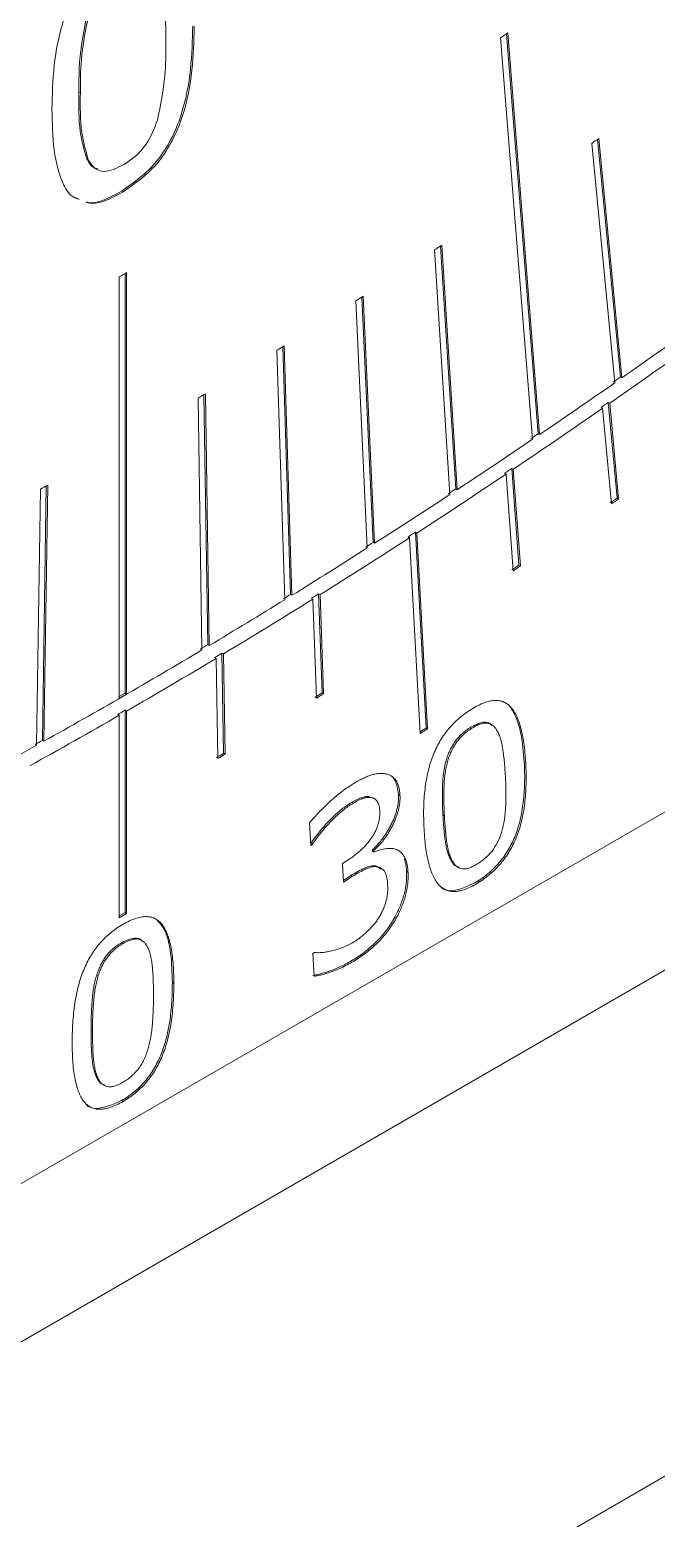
# Model space of a CAD drawing. Header units: inches. Extents: x 0.1 to 10.9, y 0 to 8.5.
# Drawn here: x 9.636 to 9.7574, y 6.7668 to 7.0551 of the extents above; entities that cross this region are included whole.
import ezdxf

# ---------------------------------------------------------------- set-up
doc = ezdxf.new("R2010")
doc.units = ezdxf.units.IN
doc.header["$MEASUREMENT"] = 0

msp = doc.modelspace()

# ---------------------------------------------------------------- linework, layer by layer
at = {"color": 7, "linetype": 'Continuous', "lineweight": 0}
for p, q in [((9.22979, 6.59808), (10.07832, 7.08792)), ((9.72836, 7.05428), (9.73449, 6.97683)), ((9.72861, 7.05445), (9.73477, 6.97667)), ((9.7272, 7.0535), (9.73337, 6.97571)), ((9.64553, 7.04305), (9.64581, 7.04288)), ((9.74486, 7.03303), (9.74932, 6.98668)), ((9.74602, 7.03384), (9.75044, 6.98782)), ((9.74627, 7.03402), (9.75072, 6.98766)), ((9.64706, 7.03009), (9.64734, 7.02992)), ((9.64531, 7.02236), (9.64437, 7.02272)), ((9.6538, 7.02383), (9.65408, 7.02366)), ((9.71442, 7.01241), (9.71739, 6.96505)), ((9.71557, 7.01317), (9.71852, 6.96614)), ((9.71583, 7.01334), (9.7188, 6.96598)), ((9.65335, 7.00721), (9.65335, 6.92559)), ((9.65448, 7.00786), (9.65448, 6.92657)), ((9.65476, 7.00802), (9.65476, 6.92641)), ((9.69917, 7.00254), (9.7014, 6.9547)), ((9.70031, 7.00327), (9.70253, 6.95577)), ((9.70058, 7.00344), (9.70281, 6.9556)), ((9.68531, 6.99385), (9.6868, 6.94554)), ((9.3978, 6.66437), (9.96348, 6.99093)), ((9.6839, 6.99298), (9.68539, 6.94467)), ((9.68504, 6.99368), (9.68652, 6.9457)), ((9.75044, 6.98782), (9.75072, 6.98766)), ((9.66862, 6.98371), (9.66937, 6.93495)), ((9.66976, 6.98439), (9.6705, 6.93596)), ((9.67004, 6.98455), (9.67078, 6.93579)), ((9.74807, 6.98289), (9.74835, 6.98272)), ((9.74807, 6.98289), (9.7498, 6.96439)), ((9.74835, 6.98272), (9.75008, 6.96422)), ((9.74667, 6.98191), (9.74695, 6.98175)), ((9.74695, 6.98175), (9.74867, 6.96325)), ((9.73449, 6.97683), (9.73477, 6.97667)), ((9.72799, 6.96916), (9.72827, 6.969)), ((9.72827, 6.969), (9.72965, 6.95027)), ((9.7294, 6.97011), (9.72968, 6.96995)), ((9.7294, 6.97011), (9.73078, 6.95137)), ((9.72968, 6.96995), (9.73106, 6.95121)), ((9.63807, 6.9661), (9.63732, 6.91648)), ((9.63919, 6.96672), (9.63845, 6.91743)), ((9.63948, 6.96688), (9.63874, 6.91727)), ((9.71852, 6.96614), (9.7188, 6.96598)), ((9.7498, 6.96439), (9.75008, 6.96422)), ((9.70929, 6.95684), (9.70957, 6.95668)), ((9.70957, 6.95668), (9.71164, 6.91875)), ((9.7107, 6.95775), (9.71098, 6.95759)), ((9.71277, 6.91983), (9.7107, 6.95775)), ((9.71305, 6.91967), (9.71098, 6.95759)), ((9.70253, 6.95577), (9.70281, 6.9556)), ((9.73078, 6.95137), (9.73106, 6.95121)), ((9.68652, 6.9457), (9.6868, 6.94554)), ((9.69056, 6.94494), (9.69084, 6.94478)), ((9.69084, 6.94478), (9.69153, 6.9256)), ((9.69197, 6.94582), (9.69225, 6.94566)), ((9.69197, 6.94582), (9.69266, 6.92664)), ((9.69225, 6.94566), (9.69294, 6.92648)), ((9.6705, 6.93596), (9.67078, 6.93579)), ((9.67181, 6.93348), (9.6721, 6.93331)), ((9.6721, 6.93331), (9.67244, 6.91392)), ((9.67323, 6.93433), (9.67351, 6.93416)), ((9.67323, 6.93433), (9.67357, 6.91493)), ((9.67351, 6.93416), (9.67386, 6.91477)), ((9.65335, 6.92592), (9.65448, 6.92657)), ((9.65335, 6.92559), (9.65476, 6.92641)), ((9.65448, 6.92657), (9.65476, 6.92641)), ((9.69266, 6.92664), (9.69294, 6.92648)), ((9.65306, 6.92245), (9.65335, 6.92229)), ((9.65335, 6.92229), (9.65335, 6.88309)), ((9.65448, 6.92327), (9.65476, 6.9231)), ((9.65448, 6.88407), (9.65448, 6.92327)), ((9.65476, 6.88391), (9.65476, 6.9231)), ((9.71162, 6.91909), (9.71277, 6.91983)), ((9.71164, 6.91875), (9.71305, 6.91967)), ((9.71277, 6.91983), (9.71305, 6.91967)), ((9.72124, 6.91986), (9.72152, 6.9197)), ((9.63845, 6.91743), (9.63874, 6.91727)), ((9.67357, 6.91493), (9.67386, 6.91477)), ((9.71663, 6.91341), (9.71692, 6.91325)), ((9.73179, 6.91324), (9.73208, 6.91307)), ((9.69782, 6.90509), (9.6981, 6.90492)), ((9.70238, 6.90622), (9.70169, 6.90655)), ((9.70169, 6.90655), (9.70197, 6.90639)), ((9.70276, 6.90615), (9.70241, 6.90635)), ((9.70744, 6.907), (9.70772, 6.90684)), ((9.69046, 6.89707), (9.69022, 6.90149)), ((9.71605, 6.90299), (9.71633, 6.90283)), ((9.69045, 6.89731), (9.69065, 6.89719)), ((9.69065, 6.89719), (9.69046, 6.89707)), ((9.70238, 6.89624), (9.7024, 6.89594)), ((9.70238, 6.89624), (9.70266, 6.89608)), ((9.7024, 6.89594), (9.70268, 6.89578)), ((9.70266, 6.89608), (9.70268, 6.89578)), ((9.3978, 6.56638), (9.96348, 6.89295)), ((9.69659, 6.89357), (9.69789, 6.89441)), ((9.69678, 6.88996), (9.69659, 6.89357)), ((9.70405, 6.89247), (9.70297, 6.89312)), ((9.70297, 6.89312), (9.70325, 6.89296)), ((9.71766, 6.89411), (9.71795, 6.89395)), ((9.69821, 6.89123), (9.69676, 6.8903)), ((9.69849, 6.89107), (9.69678, 6.88996)), ((9.69821, 6.89123), (9.69849, 6.89107)), ((9.709, 6.89202), (9.70929, 6.89186)), ((9.72286, 6.8902), (9.72314, 6.89004)), ((9.65335, 6.88342), (9.65448, 6.88407)), ((9.65335, 6.88309), (9.65476, 6.88391)), ((9.65448, 6.88407), (9.65476, 6.88391)), ((9.70671, 6.88316), (9.707, 6.883)), ((9.65378, 6.87825), (9.65407, 6.87809)), ((9.69086, 6.87616), (9.69115, 6.87635)), ((9.6911, 6.87174), (9.69086, 6.87616)), ((9.6993, 6.87534), (9.69958, 6.87518)), ((9.64899, 6.87203), (9.64928, 6.87187)), ((9.66363, 6.87052), (9.66391, 6.87036)), ((9.64788, 6.86139), (9.64816, 6.86122)), ((9.64897, 6.85213), (9.64926, 6.85197)), ((9.65378, 6.84766), (9.65407, 6.8475))]:
    msp.add_line(p, q, dxfattribs=at)
for centre, radius, start, end in [((9.00938, 8.11326), 1.27999, 304.11159, 304.18779), ((8.97019, 8.14333), 1.35384, 304.90409, 304.9767), ((9.0054, 8.09142), 1.29111, 303.30891, 303.38385), ((9.08924, 7.986), 1.12971, 299.9559, 300.03872), ((9.02239, 8.0652), 1.25987, 302.4919, 302.56808), ((8.92746, 8.16444), 1.43617, 304.97624, 305.68608), ((9.03892, 8.03887), 1.22877, 301.66128, 301.73874), ((8.92682, 8.16275), 1.43784, 304.8458, 305.68669), ((8.94632, 8.13745), 1.40324, 304.18613, 304.90704), ((8.93663, 8.15114), 1.41972, 304.90577, 304.97501), ((9.05497, 8.01245), 1.19786, 300.81657, 300.89535), ((8.93757, 8.14713), 1.41859, 304.77486, 304.84407), ((8.94882, 8.13111), 1.3993, 303.9204, 304.77665), ((8.9553, 8.12403), 1.3868, 304.11452, 304.18485), ((8.96478, 8.11022), 1.37034, 303.38344, 304.11584), ((8.97026, 8.09917), 1.36083, 302.97766, 303.84997), ((8.9593, 8.11534), 1.38007, 303.8481, 303.91859), ((9.08552, 7.95954), 1.13676, 299.08275, 299.16434), ((8.98282, 8.08281), 1.33753, 302.56769, 303.31201), ((8.97356, 8.0967), 1.35393, 303.31065, 303.38211), ((8.92437, 8.1501), 1.44473, 304.77548, 304.84344), ((8.92466, 8.14993), 1.44473, 304.77548, 304.84344), ((8.99111, 8.067), 1.3225, 302.0168, 302.90589), ((8.98045, 8.08327), 1.34166, 302.90394, 302.97576), ((9.0004, 8.05525), 1.30484, 301.73838, 302.49508), ((8.99137, 8.06921), 1.32118, 302.49366, 302.56631), ((8.9465, 8.11772), 1.4055, 303.84874, 303.91795), ((8.94679, 8.11755), 1.4055, 303.84874, 303.91795), ((9.0113, 8.03466), 1.28437, 301.03704, 301.94364), ((9.0087, 8.04159), 1.28857, 301.66308, 301.73695), ((9.00098, 8.05101), 1.30342, 301.9416, 302.01482), ((9.01749, 8.02759), 1.27232, 300.89501, 301.66455), ((9.0422, 7.98598), 1.22393, 299.16939, 300.82523), ((9.03079, 8.00222), 1.24653, 300.03756, 300.96242), ((9.02553, 8.01389), 1.25615, 300.8184, 300.89352), ((9.02082, 8.01861), 1.26543, 300.96029, 301.03498), ((8.98895, 8.0522), 1.32744, 301.94226, 302.01416), ((8.98923, 8.05204), 1.32744, 301.94226, 302.01416), ((9.04953, 7.96975), 1.20903, 299.01754, 299.96143), ((9.03995, 7.98615), 1.22775, 299.95921, 300.03541), ((9.06552, 7.94438), 1.17624, 298.27538, 299.08628), ((9.05757, 7.9584), 1.19208, 299.08465, 299.16244), ((9.00916, 8.01921), 1.28875, 300.96097, 301.0343), ((9.00944, 8.01904), 1.28875, 300.96097, 301.0343)]:
    msp.add_arc(centre, radius, start, end, dxfattribs=at)
for points, knots in [([(9.6403, 7.0397), (9.64037, 7.04247), (9.6405, 7.04801), (9.6419, 7.05558), (9.64437, 7.06173), (9.64714, 7.06601), (9.65052, 7.06944), (9.65289, 7.07095), (9.65408, 7.0717)], [0, 0, 0, 0, 0.250435, 0.500237, 0.625233, 0.750039, 0.874898, 1, 1, 1, 1]), ([(9.66235, 7.05249), (9.66237, 7.05517), (9.6624, 7.05995), (9.66125, 7.06384), (9.66074, 7.06555)], [0, 0, 0, 0, 0.560899, 1, 1, 1, 1]), ([(9.64709, 7.05795), (9.64653, 7.05505), (9.64552, 7.04987), (9.64553, 7.04514), (9.64553, 7.04305)], [0, 0, 0, 0, 0.558838, 1, 1, 1, 1]), ([(9.64738, 7.05779), (9.64681, 7.05489), (9.64581, 7.04971), (9.64581, 7.04497), (9.64581, 7.04288)], [0, 0, 0, 0, 0.558838, 1, 1, 1, 1]), ([(9.66758, 7.05583), (9.66751, 7.05306), (9.66738, 7.04752), (9.666, 7.03994), (9.66351, 7.03381), (9.65982, 7.02803), (9.6562, 7.0255), (9.6538, 7.02383)], [0, 0, 0, 0, 0.250986, 0.501338, 0.626584, 0.751623, 1, 1, 1, 1]), ([(9.66786, 7.05567), (9.6678, 7.0529), (9.66766, 7.04736), (9.66629, 7.03978), (9.6638, 7.03365), (9.66011, 7.02786), (9.65649, 7.02534), (9.65408, 7.02366)], [0, 0, 0, 0, 0.250986, 0.501338, 0.626584, 0.751623, 1, 1, 1, 1]), ([(9.66076, 7.03757), (9.66134, 7.04047), (9.66238, 7.04567), (9.66236, 7.0504), (9.66235, 7.05249)], [0, 0, 0, 0, 0.55897, 1, 1, 1, 1]), ([(9.64553, 7.04305), (9.64549, 7.04039), (9.64543, 7.03564), (9.64656, 7.03178), (9.64706, 7.03009)], [0, 0, 0, 0, 0.560855, 1, 1, 1, 1]), ([(9.64581, 7.04288), (9.64578, 7.04022), (9.64571, 7.03548), (9.64685, 7.03162), (9.64734, 7.02992)], [0, 0, 0, 0, 0.560855, 1, 1, 1, 1]), ([(9.64559, 7.0222), (9.64522, 7.02231), (9.6439, 7.02271), (9.64197, 7.02582), (9.64048, 7.03159), (9.64036, 7.03699), (9.6403, 7.0397)], [0, 0, 0, 0, 0.073319, 0.258584, 0.628832, 1, 1, 1, 1]), ([(9.65408, 7.02887), (9.65487, 7.02938), (9.65643, 7.03038), (9.6591, 7.03328), (9.66013, 7.03595), (9.66076, 7.03757)], [0, 0, 0, 0, 0.2813209, 0.5619074, 1, 1, 1, 1]), ([(9.64706, 7.03009), (9.6474, 7.02942), (9.64791, 7.02844), (9.64888, 7.0282), (9.6492, 7.02812)], [0, 0, 0, 0, 0.67161, 1, 1, 1, 1]), ([(9.64734, 7.02992), (9.64771, 7.02931), (9.64843, 7.02808), (9.65073, 7.02725), (9.65281, 7.02826), (9.65408, 7.02887)], [0, 0, 0, 0, 0.280875, 0.560952, 1, 1, 1, 1]), ([(9.65408, 7.02366), (9.65158, 7.02232), (9.64892, 7.02089), (9.64702, 7.02165), (9.64691, 7.0217)], [0, 0, 0, 0, 0.943164, 1, 1, 1, 1]), ([(9.6538, 7.02383), (9.65128, 7.02244), (9.64875, 7.02105), (9.64694, 7.02174), (9.64693, 7.02175)], [0, 0, 0, 0, 0.995581, 1, 1, 1, 1]), ([(9.72132, 6.92331), (9.72174, 6.92356), (9.72254, 6.92406), (9.72371, 6.92462), (9.7248, 6.92499), (9.72582, 6.92518), (9.72675, 6.92517), (9.7276, 6.92499), (9.72837, 6.9246), (9.72906, 6.92404), (9.72968, 6.92329), (9.73023, 6.92236), (9.73071, 6.92126), (9.73112, 6.91997), (9.73146, 6.91851), (9.73174, 6.91686), (9.73195, 6.91504), (9.73203, 6.91374), (9.73208, 6.91307)], [0, 0, 0, 0, 0.061147, 0.118646, 0.17293, 0.225273, 0.276265, 0.326761, 0.377821, 0.430821, 0.486356, 0.54548, 0.608743, 0.676597, 0.749408, 0.827472, 0.910755, 1, 1, 1, 1]), ([(9.72739, 6.92495), (9.72761, 6.9249), (9.72852, 6.9247), (9.73001, 6.9227), (9.73136, 6.91884), (9.73165, 6.9151), (9.73179, 6.91324)], [0, 0, 0, 0, 0.058808, 0.247001, 0.623025, 1, 1, 1, 1]), ([(9.71239, 6.90027), (9.71236, 6.90096), (9.7123, 6.9023), (9.7123, 6.90429), (9.71239, 6.9062), (9.71256, 6.90802), (9.71281, 6.90974), (9.71314, 6.91137), (9.71356, 6.91292), (9.71406, 6.91438), (9.71465, 6.91576), (9.71533, 6.91707), (9.71611, 6.91831), (9.71698, 6.91947), (9.71794, 6.92055), (9.71898, 6.92156), (9.72012, 6.9225), (9.72092, 6.92303), (9.72132, 6.92331)], [0, 0, 0, 0, 0.090497, 0.175142, 0.254138, 0.327461, 0.395648, 0.458847, 0.517806, 0.57299, 0.625354, 0.676207, 0.726646, 0.777258, 0.828762, 0.882731, 0.939757, 1, 1, 1, 1]), ([(9.72124, 6.91986), (9.72095, 6.91967), (9.72041, 6.9193), (9.71964, 6.91863), (9.71894, 6.91792), (9.71833, 6.91714), (9.7178, 6.9163), (9.71733, 6.91539), (9.71693, 6.91442), (9.71673, 6.91375), (9.71663, 6.91341)], [0, 0, 0, 0, 0.141817, 0.271801, 0.394567, 0.510652, 0.625707, 0.743479, 0.868008, 1, 1, 1, 1]), ([(9.72152, 6.9197), (9.72124, 6.91951), (9.72069, 6.91914), (9.71992, 6.91847), (9.71922, 6.91776), (9.71861, 6.91697), (9.71808, 6.91613), (9.71762, 6.91523), (9.71721, 6.91426), (9.71702, 6.91359), (9.71692, 6.91325)], [0, 0, 0, 0, 0.141817, 0.271801, 0.394567, 0.510652, 0.625707, 0.743479, 0.868008, 1, 1, 1, 1]), ([(9.72553, 6.92029), (9.72543, 6.92041), (9.72501, 6.9209), (9.72357, 6.92113), (9.72212, 6.92034), (9.72124, 6.91986)], [0, 0, 0, 0, 0.118139, 0.461734, 1, 1, 1, 1]), ([(9.72645, 6.91947), (9.72633, 6.91965), (9.72608, 6.92002), (9.72561, 6.92042), (9.7251, 6.92068), (9.72451, 6.92079), (9.72387, 6.92077), (9.72315, 6.92057), (9.72236, 6.92021), (9.72181, 6.91987), (9.72152, 6.9197)], [0, 0, 0, 0, 0.13077, 0.253065, 0.370746, 0.4853, 0.601536, 0.723488, 0.856092, 1, 1, 1, 1]), ([(9.72814, 6.91052), (9.72811, 6.91104), (9.72805, 6.91205), (9.72792, 6.91349), (9.72777, 6.9148), (9.7276, 6.91598), (9.7274, 6.91705), (9.72714, 6.91798), (9.72684, 6.91879), (9.72658, 6.91925), (9.72645, 6.91947)], [0, 0, 0, 0, 0.159773, 0.308367, 0.446576, 0.573821, 0.691739, 0.801719, 0.904568, 1, 1, 1, 1]), ([(9.71663, 6.91341), (9.71654, 6.91306), (9.71636, 6.91233), (9.71618, 6.91119), (9.71603, 6.90997), (9.71597, 6.90868), (9.71593, 6.90732), (9.71594, 6.90591), (9.71597, 6.90446), (9.71602, 6.90348), (9.71605, 6.90299)], [0, 0, 0, 0, 0.092796, 0.195446, 0.308982, 0.433154, 0.565953, 0.704416, 0.849278, 1, 1, 1, 1]), ([(9.71692, 6.91325), (9.71683, 6.9129), (9.71664, 6.91216), (9.71646, 6.91103), (9.71632, 6.90981), (9.71625, 6.90851), (9.71622, 6.90715), (9.71623, 6.90575), (9.71626, 6.90429), (9.7163, 6.90332), (9.71633, 6.90283)], [0, 0, 0, 0, 0.092796, 0.195446, 0.308982, 0.433154, 0.565953, 0.704416, 0.849278, 1, 1, 1, 1]), ([(9.73179, 6.91324), (9.73183, 6.91254), (9.73189, 6.91119), (9.73188, 6.90918), (9.73179, 6.90726), (9.73163, 6.90544), (9.73137, 6.90371), (9.73103, 6.90207), (9.73062, 6.90053), (9.73011, 6.89907), (9.72952, 6.8977), (9.72883, 6.8964), (9.72806, 6.89518), (9.72719, 6.89403), (9.72624, 6.89295), (9.72519, 6.89195), (9.72406, 6.89101), (9.72327, 6.89048), (9.72286, 6.8902)], [0, 0, 0, 0, 0.091308, 0.176767, 0.256026, 0.329854, 0.398082, 0.461344, 0.520294, 0.575102, 0.62723, 0.677843, 0.727707, 0.777932, 0.829676, 0.883289, 0.940039, 1, 1, 1, 1]), ([(9.73208, 6.91307), (9.73211, 6.91238), (9.73217, 6.91103), (9.73216, 6.90901), (9.73207, 6.9071), (9.73191, 6.90528), (9.73165, 6.90355), (9.73131, 6.90191), (9.7309, 6.90037), (9.73039, 6.89891), (9.7298, 6.89753), (9.72911, 6.89624), (9.72834, 6.89501), (9.72748, 6.89386), (9.72652, 6.89279), (9.72547, 6.89178), (9.72434, 6.89085), (9.72355, 6.89031), (9.72314, 6.89004)], [0, 0, 0, 0, 0.091308, 0.176767, 0.256026, 0.329854, 0.398082, 0.461344, 0.520294, 0.575102, 0.62723, 0.677843, 0.727707, 0.777932, 0.829676, 0.883289, 0.940039, 1, 1, 1, 1]), ([(9.69805, 6.90863), (9.69839, 6.90884), (9.69903, 6.90924), (9.69998, 6.90978), (9.70087, 6.9102), (9.7017, 6.91056), (9.70249, 6.91081), (9.70324, 6.91097), (9.70396, 6.91105), (9.70441, 6.91102), (9.70463, 6.911)], [0, 0, 0, 0, 0.147475, 0.286643, 0.417183, 0.54027, 0.658341, 0.773972, 0.887288, 1, 1, 1, 1]), ([(9.70463, 6.911), (9.70486, 6.91097), (9.70531, 6.9109), (9.7059, 6.91066), (9.70641, 6.9103), (9.70685, 6.90985), (9.7072, 6.90927), (9.70747, 6.90858), (9.70765, 6.90776), (9.7077, 6.90715), (9.70772, 6.90684)], [0, 0, 0, 0, 0.128514, 0.252422, 0.372903, 0.491821, 0.611389, 0.734874, 0.863711, 1, 1, 1, 1]), ([(9.70518, 6.9109), (9.70537, 6.91085), (9.70604, 6.91068), (9.70705, 6.90956), (9.70729, 6.90797), (9.70744, 6.907)], [0, 0, 0, 0, 0.134097, 0.471566, 1, 1, 1, 1]), ([(9.72753, 6.90009), (9.72762, 6.90046), (9.7278, 6.90121), (9.728, 6.90236), (9.72813, 6.90354), (9.72822, 6.90478), (9.72825, 6.90608), (9.72825, 6.90747), (9.72822, 6.90897), (9.72817, 6.90999), (9.72814, 6.91052)], [0, 0, 0, 0, 0.098245, 0.202404, 0.311443, 0.427425, 0.552621, 0.689805, 0.839105, 1, 1, 1, 1]), ([(9.69022, 6.90149), (9.69046, 6.90177), (9.69096, 6.90237), (9.69178, 6.90327), (9.69272, 6.90421), (9.69374, 6.90521), (9.69482, 6.90618), (9.69591, 6.90709), (9.69698, 6.90791), (9.6977, 6.90839), (9.69805, 6.90863)], [0, 0, 0, 0, 0.097512, 0.207295, 0.328899, 0.463339, 0.602873, 0.738254, 0.870651, 1, 1, 1, 1]), ([(9.69782, 6.90509), (9.69752, 6.90488), (9.6969, 6.90446), (9.69597, 6.90371), (9.69501, 6.90285), (9.69404, 6.90189), (9.69308, 6.90086), (9.69214, 6.89974), (9.69123, 6.89858), (9.69066, 6.89776), (9.69037, 6.89735)], [0, 0, 0, 0, 0.112062, 0.228367, 0.350372, 0.47745, 0.607803, 0.737668, 0.868282, 1, 1, 1, 1]), ([(9.6981, 6.90492), (9.6978, 6.90472), (9.69718, 6.9043), (9.69625, 6.90354), (9.69529, 6.90269), (9.69433, 6.90173), (9.69336, 6.9007), (9.69242, 6.89958), (9.69151, 6.89842), (9.69094, 6.8976), (9.69065, 6.89719)], [0, 0, 0, 0, 0.112062, 0.228367, 0.350372, 0.47745, 0.607803, 0.737668, 0.868282, 1, 1, 1, 1]), ([(9.70169, 6.90655), (9.70155, 6.90655), (9.70127, 6.90655), (9.70083, 6.9065), (9.70038, 6.90639), (9.69975, 6.90616), (9.69889, 6.90576), (9.69819, 6.90532), (9.69782, 6.90509)], [0, 0, 0, 0, 0.118724, 0.236614, 0.35488, 0.472224, 0.721843, 1, 1, 1, 1]), ([(9.70197, 6.90639), (9.70183, 6.90639), (9.70155, 6.90639), (9.70111, 6.90634), (9.70066, 6.90623), (9.70003, 6.906), (9.69917, 6.90559), (9.69847, 6.90515), (9.6981, 6.90492)], [0, 0, 0, 0, 0.118724, 0.236614, 0.35488, 0.472224, 0.721843, 1, 1, 1, 1]), ([(9.7038, 6.90391), (9.70379, 6.9041), (9.70376, 6.90447), (9.70365, 6.90495), (9.70348, 6.90537), (9.70327, 6.90572), (9.703, 6.90598), (9.70271, 6.9062), (9.70236, 6.90633), (9.7021, 6.90637), (9.70197, 6.90639)], [0, 0, 0, 0, 0.137566, 0.268782, 0.393829, 0.516165, 0.636698, 0.755874, 0.87747, 1, 1, 1, 1]), ([(9.70744, 6.907), (9.70745, 6.90678), (9.70747, 6.90634), (9.70741, 6.90564), (9.70733, 6.90494), (9.70718, 6.90422), (9.70698, 6.90349), (9.70673, 6.90275), (9.70643, 6.902), (9.70608, 6.90125), (9.7057, 6.90051), (9.70528, 6.8998), (9.70485, 6.89912), (9.7044, 6.89847), (9.70393, 6.89786), (9.70343, 6.89728), (9.70292, 6.89675), (9.70256, 6.89641), (9.70238, 6.89624)], [0, 0, 0, 0, 0.0648439, 0.1280311, 0.1905756, 0.2519976, 0.3141341, 0.3759568, 0.4396276, 0.504831, 0.569911, 0.6330538, 0.6954816, 0.7567725, 0.8171967, 0.8776488, 0.9382985, 1, 1, 1, 1]), ([(9.70772, 6.90684), (9.70773, 6.90662), (9.70775, 6.90617), (9.7077, 6.90548), (9.70761, 6.90477), (9.70746, 6.90405), (9.70726, 6.90333), (9.70701, 6.90259), (9.70671, 6.90184), (9.70636, 6.90109), (9.70598, 6.90035), (9.70556, 6.89963), (9.70514, 6.89895), (9.70468, 6.89831), (9.70421, 6.8977), (9.70372, 6.89712), (9.7032, 6.89658), (9.70284, 6.89625), (9.70266, 6.89608)], [0, 0, 0, 0, 0.0648439, 0.1280311, 0.1905756, 0.2519976, 0.3141341, 0.3759568, 0.4396276, 0.504831, 0.569911, 0.6330538, 0.6954816, 0.7567725, 0.8171967, 0.8776488, 0.9382985, 1, 1, 1, 1]), ([(9.69789, 6.89441), (9.69812, 6.89456), (9.69857, 6.89486), (9.69922, 6.89536), (9.69984, 6.89587), (9.70041, 6.8964), (9.70095, 6.89695), (9.70145, 6.89753), (9.70192, 6.89811), (9.70234, 6.89873), (9.70272, 6.89935), (9.70304, 6.89999), (9.70331, 6.90064), (9.70352, 6.90129), (9.70368, 6.90194), (9.70378, 6.9026), (9.70383, 6.90326), (9.70381, 6.90369), (9.7038, 6.90391)], [0, 0, 0, 0, 0.077053, 0.150915, 0.220555, 0.28767, 0.351865, 0.413813, 0.474272, 0.53305, 0.590434, 0.647156, 0.702382, 0.758208, 0.814641, 0.873745, 0.935097, 1, 1, 1, 1]), ([(9.71605, 6.90299), (9.71608, 6.90246), (9.71614, 6.90144), (9.71626, 6.9), (9.71639, 6.89871), (9.71654, 6.89757), (9.71674, 6.89655), (9.71698, 6.89564), (9.71729, 6.89482), (9.71754, 6.89434), (9.71766, 6.89411)], [0, 0, 0, 0, 0.164223, 0.314512, 0.450935, 0.573677, 0.687066, 0.794907, 0.899354, 1, 1, 1, 1]), ([(9.71633, 6.90283), (9.71636, 6.90229), (9.71642, 6.90128), (9.71654, 6.89984), (9.71667, 6.89855), (9.71682, 6.8974), (9.71702, 6.89639), (9.71727, 6.89547), (9.71757, 6.89466), (9.71782, 6.89418), (9.71795, 6.89395)], [0, 0, 0, 0, 0.164223, 0.314512, 0.450935, 0.573677, 0.687066, 0.794907, 0.899354, 1, 1, 1, 1]), ([(9.72314, 6.89004), (9.72273, 6.88978), (9.72193, 6.88929), (9.72076, 6.88873), (9.71967, 6.88835), (9.71865, 6.88816), (9.71772, 6.88815), (9.71687, 6.88833), (9.7161, 6.8887), (9.71541, 6.88925), (9.71479, 6.88999), (9.71425, 6.89092), (9.71377, 6.89202), (9.71336, 6.89331), (9.71301, 6.89479), (9.71274, 6.89645), (9.71251, 6.89828), (9.71243, 6.8996), (9.71239, 6.90027)], [0, 0, 0, 0, 0.061081, 0.118519, 0.17269, 0.224629, 0.275566, 0.325853, 0.376486, 0.429008, 0.484253, 0.542943, 0.606139, 0.674184, 0.747185, 0.825707, 0.910027, 1, 1, 1, 1]), ([(9.72295, 6.89365), (9.72323, 6.89384), (9.72378, 6.89422), (9.72455, 6.89488), (9.72525, 6.8956), (9.72586, 6.89638), (9.7264, 6.89722), (9.72685, 6.89812), (9.72725, 6.89909), (9.72744, 6.89975), (9.72753, 6.90009)], [0, 0, 0, 0, 0.142061, 0.272851, 0.394874, 0.511866, 0.627737, 0.74574, 0.868625, 1, 1, 1, 1]), ([(9.70268, 6.89578), (9.70284, 6.89585), (9.70317, 6.89599), (9.70369, 6.89617), (9.70424, 6.8963), (9.70481, 6.89643), (9.70539, 6.89652), (9.70592, 6.89653), (9.70643, 6.8965), (9.70673, 6.89641), (9.70687, 6.89637)], [0, 0, 0, 0, 0.107093, 0.222953, 0.348322, 0.484065, 0.621053, 0.752342, 0.878852, 1, 1, 1, 1]), ([(9.70687, 6.89637), (9.70703, 6.89631), (9.70735, 6.89618), (9.70777, 6.89588), (9.70816, 6.89551), (9.70851, 6.89504), (9.70882, 6.89446), (9.70905, 6.89373), (9.70921, 6.89286), (9.70926, 6.8922), (9.70929, 6.89186)], [0, 0, 0, 0, 0.105972, 0.213865, 0.324118, 0.439376, 0.560774, 0.694491, 0.84002, 1, 1, 1, 1]), ([(9.70297, 6.89312), (9.70282, 6.89314), (9.70251, 6.89316), (9.70199, 6.89308), (9.70144, 6.89293), (9.70063, 6.8926), (9.69955, 6.89207), (9.69867, 6.89152), (9.69821, 6.89123)], [0, 0, 0, 0, 0.1075108, 0.2190927, 0.3362348, 0.4590961, 0.7206712, 1, 1, 1, 1]), ([(9.70325, 6.89296), (9.7031, 6.89297), (9.70279, 6.893), (9.70228, 6.89292), (9.70172, 6.89277), (9.70091, 6.89244), (9.69983, 6.89191), (9.69895, 6.89135), (9.69849, 6.89107)], [0, 0, 0, 0, 0.1075108, 0.2190927, 0.3362348, 0.4590961, 0.7206712, 1, 1, 1, 1]), ([(9.70533, 6.88957), (9.70531, 6.88984), (9.70527, 6.89035), (9.70514, 6.89104), (9.70496, 6.89162), (9.70471, 6.89208), (9.70442, 6.89245), (9.70407, 6.8927), (9.70369, 6.8929), (9.7034, 6.89294), (9.70325, 6.89296)], [0, 0, 0, 0, 0.156019, 0.298413, 0.430212, 0.553074, 0.669027, 0.78081, 0.890701, 1, 1, 1, 1]), ([(9.70851, 6.89463), (9.70851, 6.89463), (9.7086, 6.89441), (9.70877, 6.8939), (9.70893, 6.89302), (9.70898, 6.89236), (9.709, 6.89202)], [0.56, 0.56, 0.56, 0.56, 0.5607741, 0.6944905, 0.8400202, 1, 1, 1, 1]), ([(9.71766, 6.89411), (9.71794, 6.89367), (9.71833, 6.89304), (9.71904, 6.89293), (9.71925, 6.8929)], [0, 0, 0, 0, 0.692059, 1, 1, 1, 1]), ([(9.71795, 6.89395), (9.71807, 6.89375), (9.71831, 6.89337), (9.71877, 6.89296), (9.71927, 6.89266), (9.71985, 6.89252), (9.72051, 6.89255), (9.72125, 6.89274), (9.72207, 6.89311), (9.72265, 6.89346), (9.72295, 6.89365)], [0, 0, 0, 0, 0.127409, 0.248709, 0.364486, 0.478688, 0.594897, 0.718283, 0.852731, 1, 1, 1, 1]), ([(9.709, 6.89202), (9.70901, 6.89166), (9.70903, 6.89095), (9.70896, 6.88984), (9.70879, 6.88872), (9.70853, 6.88759), (9.70819, 6.88646), (9.70778, 6.88535), (9.70729, 6.88424), (9.70691, 6.88352), (9.70671, 6.88316)], [0, 0, 0, 0, 0.1336315, 0.262942, 0.3893508, 0.513424, 0.6363464, 0.7569783, 0.8784243, 1, 1, 1, 1]), ([(9.70929, 6.89186), (9.70929, 6.8915), (9.70931, 6.89079), (9.70924, 6.88968), (9.70907, 6.88856), (9.70881, 6.88743), (9.70847, 6.8863), (9.70806, 6.88518), (9.70757, 6.88408), (9.70719, 6.88336), (9.707, 6.883)], [0, 0, 0, 0, 0.1336315, 0.262942, 0.3893508, 0.513424, 0.6363464, 0.7569783, 0.8784243, 1, 1, 1, 1]), ([(9.72286, 6.8902), (9.72116, 6.88932), (9.7186, 6.88799), (9.71624, 6.88843), (9.71567, 6.88906), (9.71558, 6.88916)], [0, 0, 0, 0, 0.625661, 0.940521, 1, 1, 1, 1]), ([(9.70388, 6.88352), (9.70401, 6.88377), (9.70426, 6.88426), (9.70459, 6.885), (9.70485, 6.88572), (9.70508, 6.88644), (9.70523, 6.88718), (9.70533, 6.88795), (9.70536, 6.88875), (9.70534, 6.88929), (9.70533, 6.88957)], [0, 0, 0, 0, 0.121985, 0.238875, 0.353116, 0.466041, 0.582442, 0.710079, 0.848807, 1, 1, 1, 1]), ([(9.64422, 6.85895), (9.64423, 6.85966), (9.64424, 6.86104), (9.64436, 6.86309), (9.64453, 6.86503), (9.6448, 6.86688), (9.64513, 6.86863), (9.64553, 6.87028), (9.64602, 6.87183), (9.64658, 6.87329), (9.64722, 6.87465), (9.64795, 6.87594), (9.64877, 6.87713), (9.64967, 6.87825), (9.65065, 6.87928), (9.65172, 6.88021), (9.65286, 6.88108), (9.65366, 6.88156), (9.65407, 6.88181)], [0, 0, 0, 0, 0.0906329, 0.1753653, 0.2541102, 0.3274215, 0.3955561, 0.458874, 0.5179348, 0.5729694, 0.6252988, 0.6761318, 0.7265934, 0.7771871, 0.8289458, 0.8827905, 0.9396207, 1, 1, 1, 1]), ([(9.65407, 6.88181), (9.65448, 6.88204), (9.65528, 6.88248), (9.65644, 6.88295), (9.65751, 6.88323), (9.65851, 6.88334), (9.6594, 6.88325), (9.66022, 6.88298), (9.66095, 6.88253), (9.66158, 6.88188), (9.66213, 6.88106), (9.66261, 6.88006), (9.66301, 6.87888), (9.66335, 6.87753), (9.6636, 6.87599), (9.66378, 6.87428), (9.66389, 6.87239), (9.6639, 6.87105), (9.66391, 6.87036)], [0, 0, 0, 0, 0.061036, 0.118511, 0.173126, 0.225335, 0.276156, 0.326657, 0.377975, 0.430897, 0.48637, 0.545676, 0.608755, 0.676741, 0.749317, 0.827378, 0.910864, 1, 1, 1, 1]), ([(9.66061, 6.88268), (9.66109, 6.88216), (9.66252, 6.88058), (9.66346, 6.87625), (9.66357, 6.87243), (9.66363, 6.87052)], [0, 0, 0, 0, 0.198619, 0.598814, 1, 1, 1, 1]), ([(9.69928, 6.87871), (9.69948, 6.87885), (9.69989, 6.87913), (9.70051, 6.87962), (9.70114, 6.88018), (9.70179, 6.88079), (9.7024, 6.88144), (9.70296, 6.88212), (9.70346, 6.88281), (9.70374, 6.88329), (9.70388, 6.88352)], [0, 0, 0, 0, 0.11982, 0.244308, 0.373351, 0.508079, 0.642141, 0.767142, 0.885957, 1, 1, 1, 1]), ([(9.70671, 6.88316), (9.70648, 6.88276), (9.70603, 6.88197), (9.70524, 6.88084), (9.7044, 6.87977), (9.70348, 6.87876), (9.70251, 6.87782), (9.70149, 6.87692), (9.70042, 6.87608), (9.69968, 6.87559), (9.6993, 6.87534)], [0, 0, 0, 0, 0.118456, 0.236096, 0.355768, 0.477301, 0.601959, 0.729926, 0.862553, 1, 1, 1, 1]), ([(9.707, 6.883), (9.70677, 6.8826), (9.70631, 6.88181), (9.70552, 6.88068), (9.70468, 6.87961), (9.70377, 6.8786), (9.7028, 6.87765), (9.70177, 6.87676), (9.7007, 6.87592), (9.69996, 6.87543), (9.69958, 6.87518)], [0, 0, 0, 0, 0.118456, 0.236096, 0.355768, 0.477301, 0.601959, 0.729926, 0.862553, 1, 1, 1, 1]), ([(9.65784, 6.87846), (9.65778, 6.87855), (9.65744, 6.87902), (9.65609, 6.87934), (9.65466, 6.87866), (9.65378, 6.87825)], [0, 0, 0, 0, 0.0767594, 0.4365667, 1, 1, 1, 1]), ([(9.65882, 6.87742), (9.65871, 6.87762), (9.65848, 6.87801), (9.65806, 6.87848), (9.65756, 6.87878), (9.65702, 6.87896), (9.65639, 6.87898), (9.65569, 6.87884), (9.65491, 6.87855), (9.65435, 6.87825), (9.65407, 6.87809)], [0, 0, 0, 0, 0.130234, 0.253324, 0.370505, 0.485287, 0.600872, 0.723431, 0.855641, 1, 1, 1, 1]), ([(9.69115, 6.87635), (9.69144, 6.87633), (9.69202, 6.87629), (9.69297, 6.87637), (9.69397, 6.87652), (9.69504, 6.87678), (9.69612, 6.87711), (9.69719, 6.87756), (9.69824, 6.87807), (9.69894, 6.8785), (9.69928, 6.87871)], [0, 0, 0, 0, 0.116523, 0.236973, 0.363395, 0.495279, 0.627742, 0.755689, 0.879298, 1, 1, 1, 1]), ([(9.65378, 6.87825), (9.6535, 6.87808), (9.65295, 6.87775), (9.65217, 6.87713), (9.65147, 6.87646), (9.65083, 6.87571), (9.65027, 6.8749), (9.64978, 6.874), (9.64934, 6.87304), (9.64911, 6.87238), (9.64899, 6.87203)], [0, 0, 0, 0, 0.141373, 0.271633, 0.394112, 0.510434, 0.625792, 0.743398, 0.867888, 1, 1, 1, 1]), ([(9.65407, 6.87809), (9.65378, 6.87792), (9.65324, 6.87759), (9.65245, 6.87697), (9.65175, 6.87629), (9.65111, 6.87555), (9.65055, 6.87473), (9.65006, 6.87384), (9.64962, 6.87288), (9.64939, 6.87221), (9.64928, 6.87187)], [0, 0, 0, 0, 0.141373, 0.271633, 0.394112, 0.510434, 0.625792, 0.743398, 0.867888, 1, 1, 1, 1]), ([(9.65997, 6.86808), (9.65997, 6.86862), (9.65996, 6.86966), (9.65992, 6.87115), (9.65985, 6.87251), (9.65974, 6.87374), (9.6596, 6.87485), (9.6594, 6.87583), (9.65916, 6.8767), (9.65893, 6.87718), (9.65882, 6.87742)], [0, 0, 0, 0, 0.1596511, 0.3085656, 0.4461934, 0.5739691, 0.6921584, 0.8020565, 0.9040987, 1, 1, 1, 1]), ([(9.6993, 6.87534), (9.69891, 6.87509), (9.69813, 6.8746), (9.69696, 6.87397), (9.69579, 6.87341), (9.69465, 6.87295), (9.69356, 6.87257), (9.69256, 6.87227), (9.69165, 6.87204), (9.69109, 6.87195), (9.69082, 6.8719)], [0, 0, 0, 0, 0.1361694, 0.271671, 0.4069726, 0.5426182, 0.6727649, 0.7926992, 0.901213, 1, 1, 1, 1]), ([(9.69958, 6.87518), (9.69919, 6.87493), (9.69841, 6.87444), (9.69724, 6.87381), (9.69607, 6.87325), (9.69493, 6.87279), (9.69384, 6.87241), (9.69284, 6.87211), (9.69193, 6.87187), (9.69137, 6.87178), (9.6911, 6.87174)], [0, 0, 0, 0, 0.1361694, 0.271671, 0.4069726, 0.5426182, 0.6727649, 0.7926992, 0.901213, 1, 1, 1, 1]), ([(9.64899, 6.87203), (9.64889, 6.87168), (9.64867, 6.87094), (9.64843, 6.8698), (9.64824, 6.86855), (9.6481, 6.86723), (9.648, 6.86584), (9.64793, 6.8644), (9.64789, 6.8629), (9.64788, 6.8619), (9.64788, 6.86139)], [0, 0, 0, 0, 0.092933, 0.195519, 0.309146, 0.433137, 0.565429, 0.704474, 0.849092, 1, 1, 1, 1]), ([(9.64928, 6.87187), (9.64917, 6.87152), (9.64895, 6.87078), (9.64872, 6.86963), (9.64852, 6.86839), (9.64838, 6.86707), (9.64829, 6.86568), (9.64821, 6.86423), (9.64817, 6.86274), (9.64816, 6.86174), (9.64816, 6.86122)], [0, 0, 0, 0, 0.092933, 0.195519, 0.309146, 0.433137, 0.565429, 0.704474, 0.849092, 1, 1, 1, 1]), ([(9.66363, 6.87052), (9.66362, 6.8698), (9.66361, 6.86841), (9.66349, 6.86634), (9.66332, 6.86439), (9.66306, 6.86253), (9.66271, 6.86077), (9.66231, 6.85912), (9.66183, 6.85758), (9.66126, 6.85613), (9.66061, 6.85477), (9.65988, 6.8535), (9.65907, 6.85231), (9.65817, 6.8512), (9.65719, 6.85017), (9.65612, 6.84924), (9.65498, 6.84838), (9.65419, 6.84791), (9.65378, 6.84766)], [0, 0, 0, 0, 0.091407, 0.176641, 0.256162, 0.329703, 0.398133, 0.461415, 0.520191, 0.575095, 0.627122, 0.67773, 0.727609, 0.777901, 0.829631, 0.883445, 0.93993, 1, 1, 1, 1]), ([(9.66391, 6.87036), (9.6639, 6.86964), (9.66389, 6.86825), (9.66378, 6.86618), (9.6636, 6.86422), (9.66334, 6.86237), (9.663, 6.86061), (9.66259, 6.85896), (9.66211, 6.85741), (9.66154, 6.85596), (9.66089, 6.85461), (9.66017, 6.85333), (9.65935, 6.85214), (9.65845, 6.85104), (9.65747, 6.85001), (9.65641, 6.84908), (9.65526, 6.84822), (9.65447, 6.84774), (9.65407, 6.8475)], [0, 0, 0, 0, 0.091407, 0.176641, 0.256162, 0.329703, 0.398133, 0.461415, 0.520191, 0.575095, 0.627122, 0.67773, 0.727609, 0.777901, 0.829631, 0.883445, 0.93993, 1, 1, 1, 1]), ([(9.65884, 6.85743), (9.65894, 6.8578), (9.65916, 6.85856), (9.65941, 6.85972), (9.6596, 6.86092), (9.65974, 6.86218), (9.65985, 6.86352), (9.65992, 6.86495), (9.65996, 6.86648), (9.65997, 6.86754), (9.65997, 6.86808)], [0, 0, 0, 0, 0.09849, 0.201838, 0.311695, 0.42746, 0.552805, 0.68991, 0.838946, 1, 1, 1, 1]), ([(9.64788, 6.86139), (9.64788, 6.86084), (9.64788, 6.85979), (9.64792, 6.8583), (9.64799, 6.85698), (9.64807, 6.85578), (9.6482, 6.85472), (9.64839, 6.85376), (9.64864, 6.85289), (9.64886, 6.85238), (9.64897, 6.85213)], [0, 0, 0, 0, 0.164101, 0.314107, 0.45075, 0.57345, 0.686481, 0.794892, 0.899373, 1, 1, 1, 1]), ([(9.64816, 6.86122), (9.64816, 6.86068), (9.64816, 6.85963), (9.6482, 6.85814), (9.64827, 6.85681), (9.64835, 6.85562), (9.64849, 6.85455), (9.64868, 6.85359), (9.64892, 6.85272), (9.64915, 6.85222), (9.64926, 6.85197)], [0, 0, 0, 0, 0.164101, 0.314107, 0.45075, 0.57345, 0.686481, 0.794892, 0.899373, 1, 1, 1, 1]), ([(9.65407, 6.8475), (9.65365, 6.84727), (9.65285, 6.84683), (9.65169, 6.84636), (9.65062, 6.84607), (9.64963, 6.84596), (9.64873, 6.84603), (9.64792, 6.84629), (9.64719, 6.84673), (9.64655, 6.84737), (9.646, 6.84818), (9.64552, 6.84917), (9.64512, 6.85036), (9.64479, 6.85172), (9.64453, 6.85326), (9.64435, 6.85498), (9.64424, 6.8569), (9.64423, 6.85825), (9.64422, 6.85895)], [0, 0, 0, 0, 0.060973, 0.118388, 0.172874, 0.22467, 0.275401, 0.32568, 0.376549, 0.428972, 0.484148, 0.542887, 0.606162, 0.674011, 0.747103, 0.82563, 0.909854, 1, 1, 1, 1]), ([(9.65407, 6.85122), (9.65435, 6.85139), (9.6549, 6.85172), (9.65568, 6.85234), (9.65639, 6.85302), (9.65703, 6.85376), (9.65759, 6.85458), (9.65808, 6.85547), (9.65851, 6.85643), (9.65873, 6.85709), (9.65884, 6.85743)], [0, 0, 0, 0, 0.1414582, 0.2727119, 0.3952641, 0.5124813, 0.6279092, 0.745586, 0.869079, 1, 1, 1, 1]), ([(9.64897, 6.85213), (9.64922, 6.85166), (9.64961, 6.85092), (9.65036, 6.85074), (9.65064, 6.85068)], [0, 0, 0, 0, 0.628232, 1, 1, 1, 1]), ([(9.64926, 6.85197), (9.64936, 6.85176), (9.64958, 6.85135), (9.64999, 6.85088), (9.65047, 6.85054), (9.65102, 6.85034), (9.65165, 6.85031), (9.65238, 6.85044), (9.65319, 6.85074), (9.65377, 6.85105), (9.65407, 6.85122)], [0, 0, 0, 0, 0.127944, 0.248237, 0.364445, 0.478579, 0.594718, 0.717963, 0.852139, 1, 1, 1, 1]), ([(9.65378, 6.84766), (9.6521, 6.84692), (9.64957, 6.8458), (9.64739, 6.84635), (9.64693, 6.84693), (9.64692, 6.84694)], [0, 0, 0, 0, 0.6604956, 0.9929165, 1, 1, 1, 1])]:
    msp.add_open_spline(points, degree=3, knots=knots, dxfattribs=at)

doc.saveas('drawing.dxf')
